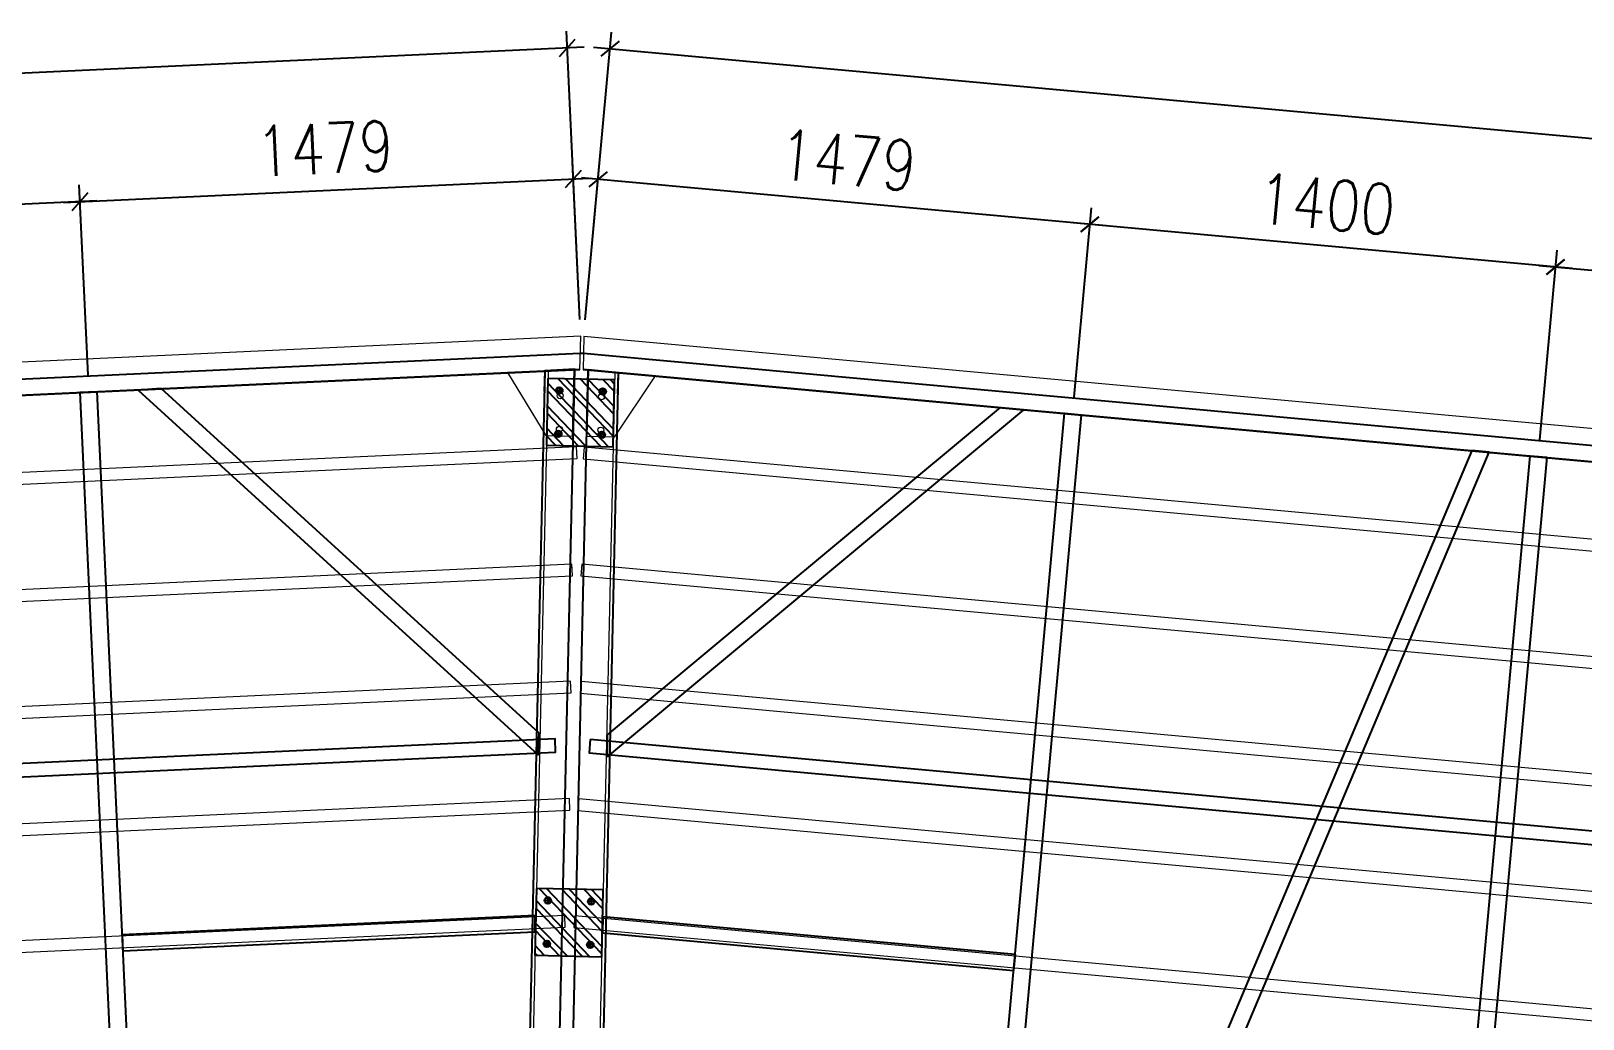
# Model space of a CAD drawing. Extents: x 15372 to 116961, y 24572 to 128109.
# Drawn here: x 59524 to 64171, y 101137 to 104094 of the extents above; entities that cross this region are included whole.
import ezdxf

# ---------------------------------------------------------------- set-up
doc = ezdxf.new("R2010")
doc.units = 0
doc.header["$LTSCALE"] = 1000
doc.header["$MEASUREMENT"] = 0
doc.linetypes.add('HIDDEN', pattern=[0.375, 0.25, -0.125])
for name, color, linetype, lineweight in [('加强板', 140, 'Continuous', 18), ('虚线', 8, 'Continuous', 0), ('铝主梁', 3, 'Continuous', 9), ('铝龙骨', 7, 'Continuous', 9)]:
    doc.layers.add(name, color=color, linetype=linetype, lineweight=lineweight)
for name, color, linetype in [('卡槽', 242, 'Continuous'), ('标注', 9, 'Continuous'), ('连接端梁', 130, 'Continuous'), ('铝横梁', 220, 'Continuous')]:
    doc.layers.add(name, color=color, linetype=linetype)
doc.styles.add('HZTXT', font='txtw.shx', dxfattribs={"width": 0.8, "bigfont": 'hztxtw.shx'})
doc.dimstyles.new('DIM-50', dxfattribs={"dimscale": 50, "dimtxt": 3, "dimasz": 1, "dimexe": 1, "dimexo": 1, "dimgap": 1, "dimtad": 1, "dimdec": 1, "dimdsep": 46, "dimtxsty": 'HZTXT', "dimblk": 'OBLIQUE', "dimblk1": 'ARCHTICK', "dimblk2": 'OBLIQUE', "dimcen": 0, "dimdle": 1, "dimclrd": 9, "dimclre": 9, "dimclrt": 2, "dimadec": 1, "dimazin": 0, "dimtfac": 1, "dimtdec": 1, "dimtix": 1, "dimtmove": 2, "dimatfit": 3, "dimldrblk": 'OBLIQUE', "dimfxl": 15, "dimtolj": 1, "dimtzin": 0, "dimarcsym": 1})

# ---------------------------------------------------------------- blocks, each defined once
blk = doc.blocks.new('_Oblique')
at = {"color": 0, "linetype": 'ByBlock', "lineweight": -2}
blk.add_line((-0.5, -0.5), (0.5, 0.5), dxfattribs=at)
blk = doc.blocks.new('*D619')
at = {"layer": 'Defpoints', "color": 0, "transparency": 16777216}
for p in [(54683.7, 72099.8), (54683.7, 71529.9), (56083.7, 71529.9)]:
    blk.add_point(p, dxfattribs=at)
at = {"layer": '标注', "color": 9, "lineweight": -2, "transparency": 16777216}
for p, q in [((54683.7, 71579.9), (54683.7, 72149.8)), ((56083.7, 71579.9), (56083.7, 72149.8)), ((56133.7, 72099.8), (54633.7, 72099.8))]:
    blk.add_line(p, q, dxfattribs=at)
at = {"layer": '标注', "color": 9, "lineweight": -2, "transparency": 16777216, "xscale": 50, "yscale": 50, "zscale": 50, "rotation": 180}
blk.add_blockref('_Oblique', (54683.7, 72099.8), dxfattribs=at)
at = {"layer": '标注', "color": 9, "lineweight": -2, "transparency": 16777216, "xscale": 50, "yscale": 50, "zscale": 50}
blk.add_blockref('_Oblique', (56083.7, 72099.8), dxfattribs=at)
at = {"layer": '标注', "color": 2, "transparency": 16777216, "insert": (55383.7, 72224.8), "char_height": 150, "attachment_point": 5, "style": 'HZTXT'}
blk.add_mtext('\\A1;1400', dxfattribs=at)
blk = doc.blocks.new('_ArchTick')
at = {"color": 0, "linetype": 'ByBlock', "const_width": 0.4}
blk.add_lwpolyline([(-0.5, -0.5), (0.5, 0.5)], dxfattribs=at)
blk = doc.blocks.new('*D621')
at = {"layer": 'Defpoints', "color": 0, "transparency": 16777216}
for p in [(57562.7, 72492.5), (49004.7, 71627.9), (57562.7, 71627.9)]:
    blk.add_point(p, dxfattribs=at)
at = {"layer": '标注', "color": 9, "lineweight": -2, "transparency": 16777216}
for p, q in [((49004.7, 71677.9), (49004.7, 72542.5)), ((57562.7, 71677.9), (57562.7, 72542.5)), ((48954.7, 72492.5), (57612.7, 72492.5))]:
    blk.add_line(p, q, dxfattribs=at)
at = {"layer": '标注', "color": 9, "lineweight": -2, "transparency": 16777216, "xscale": 50, "yscale": 50, "zscale": 50, "rotation": 180}
blk.add_blockref('_Oblique', (49004.7, 72492.5), dxfattribs=at)
at = {"layer": '标注', "color": 9, "lineweight": -2, "transparency": 16777216, "xscale": 50, "yscale": 50, "zscale": 50}
blk.add_blockref('_Oblique', (57562.7, 72492.5), dxfattribs=at)
at = {"layer": '标注', "color": 2, "transparency": 16777216, "insert": (53283.7, 72617.5), "char_height": 150, "attachment_point": 5, "style": 'HZTXT'}
blk.add_mtext('\\A1;8558', dxfattribs=at)
blk = doc.blocks.new('*D622')
at = {"layer": 'Defpoints', "color": 0, "transparency": 16777216}
for p in [(57562.7, 72099.8), (57562.7, 71627.9), (56083.7, 71529.9)]:
    blk.add_point(p, dxfattribs=at)
at = {"layer": '标注', "color": 9, "lineweight": -2, "transparency": 16777216}
for p, q in [((56083.7, 71579.9), (56083.7, 72149.8)), ((57562.7, 71677.9), (57562.7, 72149.8)), ((56033.7, 72099.8), (57612.7, 72099.8))]:
    blk.add_line(p, q, dxfattribs=at)
at = {"layer": '标注', "color": 9, "lineweight": -2, "transparency": 16777216, "xscale": 50, "yscale": 50, "zscale": 50, "rotation": 180}
blk.add_blockref('_Oblique', (56083.7, 72099.8), dxfattribs=at)
at = {"layer": '标注', "color": 9, "lineweight": -2, "transparency": 16777216, "xscale": 50, "yscale": 50, "zscale": 50}
blk.add_blockref('_Oblique', (57562.7, 72099.8), dxfattribs=at)
at = {"layer": '标注', "color": 2, "transparency": 16777216, "insert": (56823.2, 72224.8), "char_height": 150, "attachment_point": 5, "style": 'HZTXT'}
blk.add_mtext('\\A1;1479', dxfattribs=at)
blk = doc.blocks.new('*D624')
at = {"layer": 'Defpoints', "color": 0, "transparency": 16777216}
for p in [(50483.7, 72099.8), (50483.7, 71529.9), (51883.7, 71529.9)]:
    blk.add_point(p, dxfattribs=at)
at = {"layer": '标注', "color": 9, "lineweight": -2, "transparency": 16777216}
for p, q in [((50483.7, 71579.9), (50483.7, 72149.8)), ((51883.7, 71579.9), (51883.7, 72149.8)), ((51933.7, 72099.8), (50433.7, 72099.8))]:
    blk.add_line(p, q, dxfattribs=at)
at = {"layer": '标注', "color": 9, "lineweight": -2, "transparency": 16777216, "xscale": 50, "yscale": 50, "zscale": 50, "rotation": 180}
blk.add_blockref('_Oblique', (50483.7, 72099.8), dxfattribs=at)
at = {"layer": '标注', "color": 9, "lineweight": -2, "transparency": 16777216, "xscale": 50, "yscale": 50, "zscale": 50}
blk.add_blockref('_Oblique', (51883.7, 72099.8), dxfattribs=at)
at = {"layer": '标注', "color": 2, "transparency": 16777216, "insert": (51183.7, 72224.8), "char_height": 150, "attachment_point": 5, "style": 'HZTXT'}
blk.add_mtext('\\A1;1400', dxfattribs=at)
blk = doc.blocks.new('*D625')
at = {"layer": 'Defpoints', "color": 0, "transparency": 16777216}
for p in [(49004.7, 72099.8), (49004.7, 71627.9), (50483.7, 71529.9)]:
    blk.add_point(p, dxfattribs=at)
at = {"layer": '标注', "color": 9, "lineweight": -2, "transparency": 16777216}
for p, q in [((49004.7, 71677.9), (49004.7, 72149.8)), ((50483.7, 71579.9), (50483.7, 72149.8)), ((50533.7, 72099.8), (48954.7, 72099.8))]:
    blk.add_line(p, q, dxfattribs=at)
at = {"layer": '标注', "color": 9, "lineweight": -2, "transparency": 16777216, "xscale": 50, "yscale": 50, "zscale": 50, "rotation": 180}
blk.add_blockref('_Oblique', (49004.7, 72099.8), dxfattribs=at)
at = {"layer": '标注', "color": 9, "lineweight": -2, "transparency": 16777216, "xscale": 50, "yscale": 50, "zscale": 50}
blk.add_blockref('_Oblique', (50483.7, 72099.8), dxfattribs=at)
at = {"layer": '标注', "color": 2, "transparency": 16777216, "insert": (49744.2, 72224.8), "char_height": 150, "attachment_point": 5, "style": 'HZTXT'}
blk.add_mtext('\\A1;1479', dxfattribs=at)
blk = doc.blocks.new('*D626')
at = {"layer": 'Defpoints', "color": 0, "transparency": 16777216}
for p in [(53283.7, 72099.8), (51883.7, 71529.9), (53283.7, 71529.9)]:
    blk.add_point(p, dxfattribs=at)
at = {"layer": '标注', "color": 9, "lineweight": -2, "transparency": 16777216}
for p, q in [((51883.7, 71579.9), (51883.7, 72149.8)), ((53283.7, 71579.9), (53283.7, 72149.8)), ((51833.7, 72099.8), (53333.7, 72099.8))]:
    blk.add_line(p, q, dxfattribs=at)
at = {"layer": '标注', "color": 9, "lineweight": -2, "transparency": 16777216, "xscale": 50, "yscale": 50, "zscale": 50, "rotation": 180}
blk.add_blockref('_Oblique', (51883.7, 72099.8), dxfattribs=at)
at = {"layer": '标注', "color": 9, "lineweight": -2, "transparency": 16777216, "xscale": 50, "yscale": 50, "zscale": 50}
blk.add_blockref('_Oblique', (53283.7, 72099.8), dxfattribs=at)
at = {"layer": '标注', "color": 2, "transparency": 16777216, "insert": (52583.7, 72224.8), "char_height": 150, "attachment_point": 5, "style": 'HZTXT'}
blk.add_mtext('\\A1;1400', dxfattribs=at)
blk = doc.blocks.new('橡胶块200x200x60')
h = blk.add_hatch()
h.set_pattern_fill('ANSI32', color=256, scale=10)
h.set_pattern_definition([(45, (0, 0), (-33.67596, 33.67596), []), (45, (22.45, 0), (-33.67596, 33.67596), [])])
h.paths.add_polyline_path([(25487.9, 88551.2), (25687.9, 88551.2), (25687.9, 88751.2), (25487.9, 88751.2)])
blk.add_lwpolyline([(25487.9, 88551.2), (25687.9, 88551.2), (25687.9, 88751.2), (25487.9, 88751.2)], close=True)
for points in [[(25512.9, 88716.2), (25532.9, 88716.2)], [(25522.9, 88726.2), (25522.9, 88706.2)], [(25662.9, 88716.2), (25642.9, 88716.2)], [(25652.9, 88726.2), (25652.9, 88706.2)], [(25512.9, 88586.2), (25532.9, 88586.2)], [(25522.9, 88576.2), (25522.9, 88596.2)], [(25662.9, 88586.2), (25642.9, 88586.2)], [(25652.9, 88576.2), (25652.9, 88596.2)]]:
    blk.add_lwpolyline(points)
for centre, radius in [((25522.9, 88716.2), 10), ((25522.9, 88716.2), 8), ((25652.9, 88716.2), 10), ((25652.9, 88716.2), 8), ((25522.9, 88586.2), 10), ((25522.9, 88586.2), 8), ((25652.9, 88586.2), 10), ((25652.9, 88586.2), 8)]:
    blk.add_circle(centre, radius)
blk = doc.blocks.new('M31')
for points in [[(49117.25, 71529.9), (49121.69, 71465.46)], [(57450.17, 71529.9), (57445.92, 71468.27)]]:
    blk.add_lwpolyline(points)
at = {"layer": '加强板', "color": 5}
for points in [[(49029.07, 71529.9), (49229.06, 71529.9), (49122.62, 71335.87), (49042.81, 71330.37)], [(49029.1, 71529.9), (49229.09, 71529.9), (49122.65, 71335.87), (49042.84, 71330.37)], [(57538.31, 71529.9), (57338.32, 71529.9), (57444.76, 71335.87), (57524.57, 71330.37)], [(57538.31, 71529.9), (57338.32, 71529.9), (57444.76, 71335.87), (57524.57, 71330.37)]]:
    blk.add_lwpolyline(points, close=True, dxfattribs=at)
for centre in [(49074.47, 71452.84), (49074.5, 71452.84), (57492.91, 71452.84), (57492.91, 71452.84), (49081.34, 71353.07), (49081.37, 71353.07), (57486.04, 71353.07), (57486.04, 71353.07)]:
    blk.add_circle(centre, 9, dxfattribs=at)
at = {"layer": '卡槽', "color": 22, "ltscale": 5000, "elevation": 0}
blk.add_lwpolyline([(49134.24, 70427.88), (49134.24, 70387.88), (57430.06, 70387.88), (57430.06, 70427.88)], close=True, dxfattribs=at)
at = {"layer": '虚线', "color": 1, "linetype": 'HIDDEN', "ltscale": 300}
for p, q in [((57555.42, 71529.9), (49011.45, 71529.9)), ((57555.42, 71529.9), (49011.45, 71529.9)), ((49107.19, 71529.9), (49334.83, 68225.9)), ((49107.22, 71529.9), (49334.86, 68225.9)), ((57460.19, 71529.9), (57232.56, 68225.9)), ((57460.19, 71529.9), (57232.56, 68225.9))]:
    blk.add_line(p, q, dxfattribs=at)
at = {"layer": '连接端梁'}
for points in [[(49254.64, 68225.9), (49027, 71529.9), (49117.22, 71529.9), (49344.85, 68225.9)], [(49254.67, 68225.9), (49027.03, 71529.9), (49117.25, 71529.9), (49344.88, 68225.9)], [(57312.75, 68225.9), (57540.38, 71529.9), (57450.17, 71529.9), (57222.53, 68225.9)], [(57312.75, 68225.9), (57540.38, 71529.9), (57450.17, 71529.9), (57222.53, 68225.9)]]:
    blk.add_lwpolyline(points, close=True, dxfattribs=at)
at = {"layer": '铝主梁', "color": 3}
blk.add_lwpolyline([(49004.67, 71627.9), (49012.14, 71527.9), (57555.27, 71527.9), (57562.71, 71627.9), (49004.7, 71627.9)], dxfattribs=at)
at = {"layer": '铝横梁', "color": 243}
for points in [[(49183.8, 70446.85), (50266.83, 71529.89), (50336.28, 71528.63), (49189.75, 70382.08)], [(50509.7, 71529.9), (50509.7, 68225.9), (50459.7, 68225.9), (50459.7, 71529.9)], [(51684.32, 71529.9), (50632.69, 68225.9), (50684.96, 68225.29), (51736.59, 71529.29)], [(51909.7, 71529.9), (51909.7, 68225.9), (51859.7, 68225.9), (51859.7, 71529.9)], [(56107.69, 71529.9), (56107.69, 68225.9), (56057.69, 68225.9), (56057.69, 71529.9)], [(57383.6, 70446.85), (56300.58, 71529.89), (56231.28, 71528.48), (57377.81, 70381.93)]]:
    blk.add_lwpolyline(points, close=True, dxfattribs=at)
at = {"layer": '铝横梁', "color": 243, "elevation": 0}
for points in [[(49221.35, 69903.87), (50459.72, 69903.88), (50459.72, 69853.88), (49224.66, 69853.87)], [(57346.06, 69901.87), (56107.7, 69901.88), (56107.7, 69853.88), (57342.75, 69853.87)]]:
    blk.add_lwpolyline(points, close=True, dxfattribs=at)
at = {"layer": '铝龙骨', "color": 0}
for points in [[(57534.71, 71262.9), (57534.71, 71297.9), (49036.71, 71297.9), (49036.71, 71262.9)], [(57504.71, 70912.9), (57504.71, 70947.9), (49061.71, 70947.9), (49061.71, 70912.9)], [(57484.71, 70562.9), (57484.71, 70597.9), (49091.71, 70597.9), (49091.71, 70562.9)], [(57464.71, 70212.9), (57464.71, 70247.9), (49116.71, 70247.9), (49116.71, 70212.9)], [(57434.71, 69862.9), (57434.71, 69897.9), (49136.71, 69897.9), (49136.71, 69862.9)]]:
    blk.add_lwpolyline(points, close=True, dxfattribs=at)
at = {"layer": '标注'}
for base, p1, p2, picture, middle in [((57562.71, 72492.49), (49004.7, 71627.9), (57562.71, 71627.9), '*D621', (53283.7, 72617.49)), ((49004.7, 72099.8), (50483.7, 71529.9), (49004.7, 71627.9), '*D625', (49744.2, 72224.8)), ((50483.7, 72099.8), (51883.7, 71529.9), (50483.7, 71529.9), '*D624', (51183.7, 72224.8)), ((54683.69, 72099.8), (56083.69, 71529.9), (54683.69, 71529.9), '*D619', (55383.69, 72224.8)), ((57562.71, 72099.8), (56083.69, 71529.9), (57562.71, 71627.9), '*D622', (56823.2, 72224.8))]:
    dim = blk.add_linear_dim(base=base, p1=p1, p2=p2, angle=180, dimstyle='DIM-50', dxfattribs=at)
    dim.commit()
    dim.dimension.update_dxf_attribs({"geometry": picture, "text_midpoint": middle})
dim = blk.add_linear_dim(base=(53283.7, 72099.8), p1=(51883.7, 71529.9), p2=(53283.7, 71529.9), dimstyle='DIM-50', dxfattribs=at)
dim.commit()
dim.dimension.update_dxf_attribs({"geometry": '*D626', "text_midpoint": (52583.7, 72224.8)})

msp = doc.modelspace()

# ---------------------------------------------------------------- linework, layer by layer
at = {"layer": '连接端梁', "color": 0, "elevation": 29521}
msp.add_lwpolyline([(52714.07, 102738.35), (61168.07, 103130.25), (61177.52, 103130.09), (61264.67, 103122.12), (69390.76, 102379.05), (69692.59, 102351.45), (69701.77, 102349.32), (69787.14, 102330.11), (77734.71, 100480.35), (78029.91, 100411.64), (78038.94, 100408.87), (85739.66, 97455.89), (86022.65, 97347.37), (86030.92, 97342.82), (93359.15, 93303.99), (93494.14, 93229.59), (93498.66, 93221.07), (92943.59, 87126.59), (92936.17, 87045.19), (92931.83, 87041.57)], dxfattribs=at)

# ---------------------------------------------------------------- block references
for name, p, rotation in [('M31', (6985.35, 28963.72, 29521), 2.654117485262015), ('M31', (5855.53, 36311.6, 29521), 354.7759997067623), ('橡胶块200x200x60', (-26885.19, 130524.56, 29521), 268.7128334520199), ('橡胶块200x200x60', (-26919.48, 128998.18, 29521), 268.7128334520199)]:
    msp.add_blockref(name, p, dxfattribs=dict(rotation=rotation))

doc.saveas('drawing.dxf')
